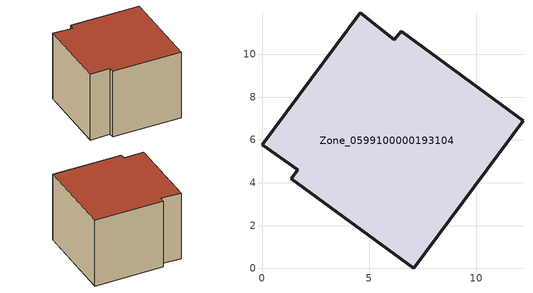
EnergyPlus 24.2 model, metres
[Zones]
Zone_0599100000193104
 floor ground (C_G): 12.18,6.89 7.07,0 1.37,4.18 1.66,4.6 0,5.78 4.58,11.94 6.18,10.67 6.49,11.07 z0
 wall outside (C_F): 7.07,0 12.18,6.89 6.49,11.07 6.18,10.67 4.58,11.94 0,5.78 1.66,4.6 1.37,4.18 7.07,0 z0:7.23
 roof outside (C_R): 6.18,10.67 4.58,11.94 0,5.78 1.66,4.6 1.37,4.18 7.07,0 12.18,6.89 6.49,11.07 z7.23
[BUILDING]
Pand.0599100000193104: North Axis=0; Terrain=City; Loads Convergence Tolerance Value=0.04; Temperature Convergence Tolerance Value=0.4; Solar Distribution=FullExterior; Maximum Number of Warmup Days=25; Minimum Number of Warmup Days=1
[Site:Location]
Rotterdam.The.Hague.AP_ZH_NLD Design_Conditions: Latitude=51.96; Longitude=4.45; Time Zone=1; Elevation=-4.5
[SITE:GROUNDTEMPERATURE:BUILDINGSURFACE]
18, 18, 18, 18, 18, 18, 18, 18, 18, 18, 18, 18
[MATERIAL] Thermal Absorptance=0.9; Solar Absorptance=0.7; Visible Absorptance=0.7
Name | Roughness | Thickness | Conductivity | Density | Specific Heat
G.TC.1946-1964 | MediumSmooth | 0.15 | 1 | 540 | 1210
F.TC.1946-1964 | Rough | 0.3 | 0.857143 | 1920 | 840
R.TC.1946-1964 | MediumRough | 0.2 | 0.235294 | 1500 | 1000
[CONSTRUCTION]
C_G: G.TC.1946-1964
C_F: F.TC.1946-1964
C_R: R.TC.1946-1964
[ZONE]
Zone_0599100000193104: Type=1; Multiplier=1; Ceiling Height=Autocalculate; Volume=Autocalculate; Floor Area=autocalculate; Part of Total Floor Area=Yes
[ZONEINFILTRATION:DESIGNFLOWRATE]
Infil_Zone_0599100000193104: Zone or ZoneList or Space or SpaceList=Zone_0599100000193104; Schedule=AlwaysOn; Design Flow Rate Calculation Method=Flow/Area; Flow Rate per Floor Area=0.003; Constant Term Coefficient=1; Temperature Term Coefficient=0; Velocity Term Coefficient=0; Velocity Squared Term Coefficient=0
[HVACTEMPLATE:ZONE:IDEALLOADSAIRSYSTEM]
Zone_0599100000193104: Maximum Heating Supply Air Temperature=50; Minimum Cooling Supply Air Temperature=13; Maximum Heating Supply Air Humidity Ratio=0.0156; Minimum Cooling Supply Air Humidity Ratio=0.0077; Heating Limit=NoLimit; Cooling Limit=NoLimit; Dehumidification Control Type=ConstantSensibleHeatRatio; Cooling Sensible Heat Ratio=0.7; Dehumidification Setpoint=60; Humidification Control Type=None; Humidification Setpoint=30; Outdoor Air Method=None; Outdoor Air Flow Rate per Person=0.00944; Outdoor Air Flow Rate per Zone Floor Area=0; Outdoor Air Flow Rate per Zone=0; Demand Controlled Ventilation Type=None; Outdoor Air Economizer Type=NoEconomizer; Heat Recovery Type=None; Sensible Heat Recovery Effectiveness=0.7; Latent Heat Recovery Effectiveness=0.65
[ZONECONTROL:THERMOSTAT]
ThermostatControl_Zone_0599100000193104: Zone or ZoneList=Zone_0599100000193104; Control Type Schedule=DualSetpointControlType; Control 1=Thermostat_Zone_0599100000193104; Temperature Difference Between Cutout And Setpoint=0
[THERMOSTATSETPOINT:DUALSETPOINT]
Thermostat_Zone_0599100000193104: Heating Setpoint Temperature Schedule=HeatingSetpoint_Zone_0599100000193104; Cooling Setpoint Temperature Schedule=CoolingSetpoint_Zone_0599100000193104
[SCHEDULE:COMPACT]
HeatingSetpoint_Zone_0599100000193104: Through: 12/31, For: AllDays, Until: 24:00, 21
CoolingSetpoint_Zone_0599100000193104: Through: 12/31, For: AllDays, Until: 24:00, 24
DualSetpointControlType: Through: 12/31, For: AllDays, Until: 24:00, 4
AlwaysOn: Through: 12/31, For: AllDays, Until: 24:00, 1
